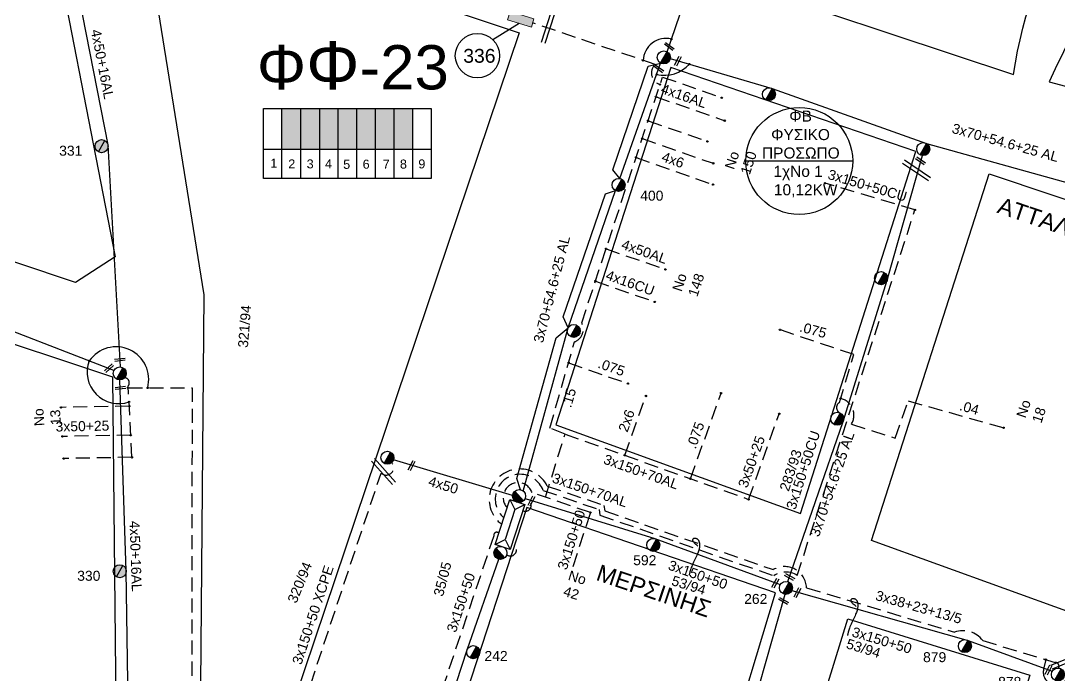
# Model space of a CAD drawing. Header units: millimetres. Extents: x 1421 to 7616, y 908 to 2861.
# Drawn here: x 5879.3 to 6067.1, y 1983.1 to 2101.4 of the extents above; entities that cross this region are included whole.
import ezdxf
from ezdxf.enums import TextEntityAlignment as Align

# ---------------------------------------------------------------- set-up
doc = ezdxf.new("R2010")
doc.units = ezdxf.units.MM
doc.linetypes.add('DASHED', pattern=[19.05, 12.7, -6.35])
for name, color, linetype, lineweight in [('2x6', 7, 'SYN_LINE', 30), ('3x150+50', 7, 'Continuous', 30), ('3x150+50+CPE', 7, 'DASHED', 30), ('3x150+70', 7, 'Continuous', 30), ('3x38+23+13_5', 7, 'Continuous', 30), ('3x50+25', 7, 'Continuous', 30), ('4x16CU', 7, 'Continuous', 30), ('4x50+16_5', 7, 'Continuous', 30), ('LINKBOX 2 ΔΙΕΥΘΥΝΣΕΩΝ', 252, 'Continuous', 18), ('U6-T & U-6', 7, 'Continuous', 18), ('Άγνωστα', 7, 'Continuous', 30), ('Γυμνά εναέρια ΧΤ (3Φ)   4x50CU', 7, 'Continuous', 30), ('Γυμνά εναέρια ΧΤ και ΦΟΠ (3Φ)   4x50+16AL', 7, 'Continuous', 30), ('Καλώδια ΧΤ   3x150+50CU', 7, 'DASHED', 30), ('Καλώδια ΧΤ   3x150+70AL', 7, 'DASHED', 30), ('Καλώδια ΧΤ   3x150AL+50CU', 7, 'DASHED', 30), ('Συνεστραμμένα ΧΤ   3x70+54.6+25 AL', 7, 'SYN_LINE', 30), ('Υπόγεια Καλώδια Δικτύου ΧΤ   .04', 7, 'DASHED', 30), ('Υπόγεια Καλώδια Δικτύου ΧΤ   .075', 7, 'DASHED', 30), ('Υπόγεια Καλώδια Δικτύου ΧΤ   .15', 7, 'DASHED', 30), ('Υπόγεια καλώδια Παροχών ΧΤ   4x16AL', 7, 'DASHED', 30), ('Υπόγεια καλώδια Παροχών ΧΤ   4x50AL', 7, 'DASHED', 30), ('Υπόγεια καλώδια Παροχών ΧΤ   4x6', 7, 'DASHED', 30)]:
    doc.layers.add(name, color=color, linetype=linetype, lineweight=lineweight)
for name, color, linetype in [('Pillar OTE', 7, 'Continuous'), ('TEXT ΚΑΛΩΔΙΩΝ', 7, 'Continuous'), ('ΑΓΝΩΣΤΟ ΥΠΟΓΕΙΟ ΚΑΛΩΔΙΟ', 7, 'DASHED'), ('Μηχανική τομή', 7, 'Continuous'), ('Στύλος Ξύλινος', 7, 'Continuous'), ('Στύλος Ξύλινος @ 1', 7, 'Continuous'), ('Στύλος ΦΜ', 7, 'Continuous'), ('Στύλος ΦΜ @ 1', 7, 'Continuous'), ('Συνδέσεις', 7, 'Continuous'), ('Τομή', 7, 'Continuous'), ('Υποσταθμός εναέριος 2 στύλων', 7, 'Continuous'), ('Υποσταθμός πόλεως', 7, 'Continuous'), ('Υπόβαθρο ΔΕΗ', 7, 'Continuous')]:
    doc.layers.add(name, color=color, linetype=linetype)
doc.styles.add('arial', font='ARIAL.TTF')
doc.styles.get("Standard").update_dxf_attribs({"font": 'ARIAL.TTF', "height": 1.8})
doc.linetypes.add('SYN_LINE', pattern='A,0.5,-0.0001,["/\\/\\/\\/",Standard,S=0.1,R=0,X=0,Y=-0.05],-0.25', length=0.7501)

# ---------------------------------------------------------------- blocks, each defined once
blk = doc.blocks.new('ΥΠΑΡΧΩΝ ΤΣΙΜΕΝΤΕΝΙΟΣ ΣΤΥΛΟΣ')
at = {"layer": 'Στύλος ΦΜ'}
blk.add_hatch(color=7, dxfattribs=at).paths.add_polyline_path([(-1.29, -2.28, 0.574793), (2.62, 0, 0.268822), (1.3, 2.27)])
at = {"layer": 'Στύλος ΦΜ', "color": 7}
blk.add_line((-1.29, -2.28), (1.3, 2.27), dxfattribs=at)
blk.add_circle((0, 0), 2.62, dxfattribs=at)
at = {"layer": 'Στύλος ΦΜ', "flags": 4}
for tag, p in [('ΑΡΙΘΜΟΣ', (-4.68, 8.05)), ('ΤΥΠΟΣ', (-4.91, 3.03))]:
    blk.add_attdef(tag, p, '', height=4, dxfattribs=at)
blk = doc.blocks.new('ΥΠΑΡΧΩΝ ΞΥΛΙΝΟΣ ΣΤΥΛΟΣ')
at = {"layer": 'Στύλος Ξύλινος'}
h = blk.add_hatch(color=7, dxfattribs=at)
h.paths.add_polyline_path([(-2.62, 0, 0.270008), (-1.29, -2.28), (1.3, 2.27, 0.576266)])
h.paths.add_polyline_path([(-1.29, -2.28, 0.574793), (2.62, 0, 0.268822), (1.3, 2.27)])
at = {"layer": 'Στύλος Ξύλινος', "color": 7}
blk.add_line((-1.29, -2.28), (1.3, 2.27), dxfattribs=at)
blk.add_circle((0, 0), 2.62, dxfattribs=at)
at = {"layer": 'Στύλος Ξύλινος', "color": 1, "flags": 4}
for tag, p in [('ΑΡΙΘΜΟΣ', (-4.91, 8.6)), ('ΤΥΠΟΣ', (-4.85, 3.39))]:
    blk.add_attdef(tag, p, '', height=4, dxfattribs=at)
blk = doc.blocks.new('_ΣΥΝΔΕΣΗ')
at = {"layer": 'Συνδέσεις', "linetype": 'SYN_LINE', "ltscale": 40}
blk.add_hatch(color=256, dxfattribs=at).paths.add_polyline_path([(0.5, -0.01, 1), (-0.5, -0.01, 1)])
at = {"layer": 'Συνδέσεις'}
blk.add_circle((0, -0.01), 0.5, dxfattribs=at)
blk = doc.blocks.new('ΜΗΧΑΝΙΚΗ ΤΟΜΗ')
at = {"layer": 'Μηχανική τομή', "ltscale": 40}
for p, q in [((-3.79, 1.21), (3.79, 1.21)), ((3.79, -0.34), (-3.79, -0.34))]:
    blk.add_line(p, q, dxfattribs=at)
blk = doc.blocks.new('ΥΠΟΣΤΑΘΜΟΣ ΕΝΑΕΡΙΟΣ ΕΠΙ 2 ΣΤΥΛΩΝ')
at = {"layer": 'Υποσταθμός εναέριος 2 στύλων', "linetype": 'Continuous'}
for points in [[(-11.97, -2.11, 0.574793), (-8.45, -0.07, 0.268822), (-9.64, 1.98)], [(9.68, -2.15, 0.574793), (13.19, -0.1, 0.268822), (12.01, 1.95)]]:
    blk.add_hatch(color=256, dxfattribs=at).paths.add_polyline_path(points)
for p, q in [((-11.97, -2.11), (-9.64, 1.98)), ((9.68, -2.15), (12.01, 1.95))]:
    blk.add_line(p, q, dxfattribs=at)
for centre in [(-10.81, -0.07), (10.84, -0.1)]:
    blk.add_circle(centre, 2.36, dxfattribs=at)
at = {"layer": 'Υποσταθμός πόλεως', "linetype": 'Continuous', "ltscale": 40}
blk.add_lwpolyline([(-8.57, 2.82), (8.57, 2.82), (8.57, -2.82), (-8.57, -2.82)], close=True, dxfattribs=at)
for points in [[(-5.75, 0), (-8.57, 2.82)], [(-8.57, -2.82), (-5.75, 0)], [(-5.75, 0), (5.75, 0)], [(5.75, 0), (8.57, 2.82)], [(8.57, -2.82), (5.75, 0)]]:
    blk.add_lwpolyline(points, dxfattribs=at)
at = {"layer": 'Υποσταθμός εναέριος 2 στύλων', "ltscale": 40, "flags": 1}
for tag, p in [('ΜΕΤΑΣΧΗΜΑΤΙΣΜΟΣ', (14.09, 2.51)), ('ΙΣΧΥΣ', (14.07, -0.28)), ('ΑΡΙΘΜΟΣ', (14.19, -3))]:
    blk.add_attdef(tag, p, '', height=1.8, dxfattribs=at)
blk = doc.blocks.new('LINK BOX 2 ΑΝΑΧΩΡΗΣΕΩΝ')
at = {"layer": 'U6-T & U-6'}
h = blk.add_hatch(color=256, dxfattribs=at)
h.dxf.hatch_style = 1
h.paths.add_polyline_path([(-208.962, 757.056), (-208.962, 756.26), (-206.714, 756.26), (-206.714, 757.056)])
blk.add_lwpolyline([(-206.714, 757.056), (-208.962, 757.056), (-208.962, 756.26), (-206.714, 756.26)], close=True, dxfattribs=at)
blk = doc.blocks.new('ΤΟΜΗ')
at = {"layer": 'Τομή', "ltscale": 40}
for p, q in [((11.33, -0.65), (-11.4, -0.65)), ((11.33, -3.42), (-11.4, -3.42))]:
    blk.add_line(p, q, dxfattribs=at)

msp = doc.modelspace()

# ---------------------------------------------------------------- hatches: boundary and pattern name
at = {"layer": 'Καλώδια ΧΤ   3x150AL+50CU', "linetype": 'DASHED', "lineweight": -3, "ltscale": 0.2}
h = msp.add_hatch(color=6, dxfattribs=at)
h.dxf.hatch_style = 1
h.paths.add_polyline_path([(5929.95, 2085.56), (5926.51, 2085.56), (5926.51, 2078.2), (5929.95, 2078.2)])
h = msp.add_hatch(color=173, dxfattribs=at)
h.dxf.hatch_style = 1
h.paths.add_polyline_path([(5929.95, 2078.2), (5933.39, 2078.2), (5933.39, 2085.56), (5929.95, 2085.56)])
h = msp.add_hatch(color=85, dxfattribs=at)
h.dxf.hatch_style = 1
h.paths.add_polyline_path([(5936.68, 2085.56), (5933.39, 2085.56), (5933.39, 2078.2), (5936.68, 2078.19)])
h = msp.add_hatch(color=27, dxfattribs=at)
h.dxf.hatch_style = 1
h.paths.add_polyline_path([(5936.68, 2078.19), (5940.07, 2078.19), (5940.07, 2085.56), (5936.68, 2085.56)])
h = msp.add_hatch(color=151, dxfattribs=at)
h.dxf.hatch_style = 1
h.paths.add_polyline_path([(5940.07, 2078.19), (5943.47, 2078.19), (5943.47, 2085.56), (5940.07, 2085.56)])
h = msp.add_hatch(color=2, dxfattribs=at)
h.dxf.hatch_style = 1
h.paths.add_polyline_path([(5946.8, 2078.18), (5946.8, 2085.56), (5943.47, 2085.56), (5943.47, 2078.19)])
h = msp.add_hatch(color=5, dxfattribs=at)
h.dxf.hatch_style = 1
h.paths.add_polyline_path([(5950.19, 2085.56), (5946.8, 2085.56), (5946.8, 2078.18), (5950.19, 2078.18)])

# ---------------------------------------------------------------- linework, layer by layer
at = {"lineweight": -3, "ltscale": 0.2}
msp.add_line((6010.41, 2076.06), (6029.74, 2076.06), dxfattribs=at)
msp.add_circle((6020.08, 2076.06), 9.67, dxfattribs=at)
at = {"layer": '2x6', "color": 5, "linetype": 'DASHED', "lineweight": -3, "ltscale": 0.2}
msp.add_lwpolyline([(5988.51, 2022.86), (5992.35, 2033.58)], dxfattribs=at)
msp.add_lwpolyline([(5988.51, 2022.86), (5992.35, 2033.58)], dxfattribs=at)
at = {"layer": '3x150+50', "color": 27, "linetype": 'DASHED', "lineweight": -3, "ltscale": 0.2}
msp.add_lwpolyline([(5966.68, 2011.53, -1.297321), (5973.76, 2016.5), (5983.88, 2013.04), (5984.04, 2012.05), (6015.47, 2001.08, -0.304081), (6019.72, 2001.14), (6041, 2067.21)], format="xyb", dxfattribs=at)
at = {"layer": '3x150+50', "color": 151, "linetype": 'DASHED', "lineweight": -3, "ltscale": 0.2}
msp.add_lwpolyline([(5966.3, 2010.36, -1.277938), (5974.51, 2017.3), (5984.77, 2013.8), (5984.93, 2012.8), (6015.36, 2002.18, -0.564327), (6021.42, 1998.91), (6048.19, 1990.87, -0.336795), (6053.27, 1989.35), (6066.36, 1985.42, -0.533802), (6067.03, 1984.39)], format="xyb", dxfattribs=at)
at = {"layer": '3x150+50', "color": 5, "linetype": 'DASHED', "lineweight": -3, "ltscale": 0.2}
msp.add_lwpolyline([(5979.2, 2002.74), (5982.33, 2012.5)], dxfattribs=at)
at = {"layer": '3x150+50', "color": 62, "linetype": 'DASHED', "lineweight": -3, "ltscale": 0.2}
msp.add_lwpolyline([(5965.77, 2008.75, 0.801676), (5964.84, 2008.27), (5952.31, 1971.11)], format="xyb", dxfattribs=at)
at = {"layer": '3x150+50+CPE', "color": 85, "lineweight": -3, "ltscale": 0.2}
msp.add_lwpolyline([(5898.74, 2035.03), (5910.26, 2035.08), (5910.22, 1966.17), (5924.49, 1959.77), (5944.44, 2019.64, 0.961299), (5946.37, 2021.54, -0.91108)], format="xyb", dxfattribs=at)
at = {"layer": '3x150+70', "color": 85, "linetype": 'DASHED', "lineweight": -3, "ltscale": 0.2}
msp.add_lwpolyline([(5899.38, 2022.49), (5898.72, 2035.39, 0.594724), (5898.07, 2036.88, 4.204774)], format="xyb", dxfattribs=at)
at = {"layer": '3x38+23+13_5', "color": 1, "lineweight": -3, "ltscale": 0.1}
for points in [[(5970.5, 2015.02), (5993.94, 2007.81), (6016.66, 1999.47)], [(6018.75, 1998.39), (6050.63, 1989.38), (6065.85, 1983.8)]]:
    msp.add_lwpolyline(points, dxfattribs=at)
at = {"layer": '3x50+25', "color": 85, "linetype": 'DASHED', "lineweight": -3, "ltscale": 0.2}
for points in [[(5898.91, 2031.74), (5886.55, 2031.52)], [(5899.18, 2026.48), (5886.82, 2026.26)], [(5899.38, 2022.49), (5887.03, 2022.27)]]:
    msp.add_lwpolyline(points, dxfattribs=at)
at = {"layer": '3x50+25', "color": 5, "linetype": 'DASHED', "lineweight": -3, "ltscale": 0.2}
msp.add_lwpolyline([(6010.93, 2014.88), (6016.46, 2030.35)], dxfattribs=at)
at = {"layer": '4x16CU', "color": 5, "linetype": 'DASHED', "lineweight": -3, "ltscale": 0.2}
msp.add_lwpolyline([(5983.21, 2054.34), (5993.95, 2050.59)], dxfattribs=at)
at = {"layer": '4x50+16_5', "color": 2, "lineweight": -3, "ltscale": 0.1}
msp.add_lwpolyline([(5998.9, 1938.1), (6009.41, 1969.05), (6017.56, 1997.72)], dxfattribs=at)
at = {"layer": 'Pillar OTE', "lineweight": -3, "ltscale": 40}
for points in [[(5923.18, 2072.92), (5923.18, 2085.56), (5953.51, 2085.56), (5953.51, 2072.89), (5923.18, 2072.92)], [(5926.51, 2072.92), (5926.51, 2085.56)], [(5929.95, 2072.92), (5929.95, 2085.56)], [(5933.39, 2072.91), (5933.39, 2085.56)], [(5936.68, 2072.91), (5936.68, 2085.56)], [(5940.07, 2072.91), (5940.07, 2085.56)], [(5943.47, 2072.9), (5943.47, 2085.56)], [(5946.8, 2072.9), (5946.8, 2085.56)], [(5950.19, 2072.9), (5950.19, 2085.56)], [(5923.18, 2078.21), (5953.51, 2078.18)]]:
    msp.add_lwpolyline(points, dxfattribs=at)
at = {"layer": 'Άγνωστα', "lineweight": -3}
for points in [[(6001.77, 2006.45), (6001.55, 2006.6), (6001.36, 2006.74), (6001.21, 2006.88), (6001.09, 2007), (6001, 2007.12), (6000.93, 2007.23), (6000.88, 2007.33), (6000.85, 2007.42), (6000.83, 2007.51), (6000.83, 2007.59), (6000.85, 2007.66), (6000.87, 2007.72), (6000.91, 2007.78), (6000.95, 2007.82), (6001.01, 2007.85), (6001.07, 2007.88), (6001.14, 2007.89), (6001.22, 2007.89), (6001.3, 2007.88), (6001.38, 2007.86), (6001.46, 2007.83), (6001.54, 2007.79), (6001.61, 2007.75), (6001.68, 2007.7), (6001.74, 2007.65), (6001.8, 2007.59), (6001.84, 2007.52), (6001.89, 2007.45), (6001.92, 2007.37), (6001.95, 2007.29), (6001.98, 2007.2), (6002.01, 2007.11), (6002.03, 2007.01), (6002.04, 2006.91), (6002.05, 2006.8), (6002.06, 2006.68), (6002.06, 2006.56), (6002.05, 2006.44), (6002.04, 2006.31), (6002.02, 2006.17), (6001.99, 2006.03), (6001.96, 2005.87), (6001.91, 2005.72), (6001.86, 2005.55), (6001.79, 2005.37), (6001.72, 2005.18), (6001.64, 2004.97), (6001.54, 2004.75), (6001.43, 2004.52), (6001.32, 2004.28), (6001.2, 2004.03), (6001.08, 2003.77), (6000.95, 2003.51), (6000.84, 2003.26), (6000.73, 2003.01), (6000.63, 2002.77), (6000.54, 2002.55), (6000.47, 2002.33), (6000.41, 2002.14), (6000.36, 2001.96), (6000.31, 2001.8), (6000.28, 2001.66), (6000.25, 2001.53), (6000.23, 2001.43), (6000.21, 2001.35), (6000.2, 2001.29), (6000.19, 2001.25), (6000.19, 2001.22), (6000.18, 2001.2), (6000.18, 2001.19), (6000.18, 2001.19), (6000.18, 2001.18), (6000.18, 2001.18), (6000.18, 2001.18), (6000.18, 2001.18), (6000.18, 2001.18), (6000.18, 2001.18), (6000.18, 2001.18), (6000.18, 2001.18), (6000.18, 2001.18)], [(6030.4, 1995.53), (6030.18, 1995.69), (6030, 1995.83), (6029.84, 1995.96), (6029.72, 1996.09), (6029.63, 1996.21), (6029.56, 1996.31), (6029.51, 1996.41), (6029.48, 1996.51), (6029.47, 1996.6), (6029.47, 1996.68), (6029.48, 1996.75), (6029.5, 1996.81), (6029.54, 1996.86), (6029.59, 1996.91), (6029.64, 1996.94), (6029.71, 1996.96), (6029.78, 1996.97), (6029.85, 1996.97), (6029.93, 1996.96), (6030.01, 1996.94), (6030.09, 1996.92), (6030.17, 1996.88), (6030.24, 1996.84), (6030.31, 1996.79), (6030.37, 1996.73), (6030.43, 1996.67), (6030.48, 1996.61), (6030.52, 1996.54), (6030.56, 1996.46), (6030.59, 1996.38), (6030.61, 1996.29), (6030.64, 1996.2), (6030.66, 1996.1), (6030.67, 1995.99), (6030.68, 1995.89), (6030.69, 1995.77), (6030.69, 1995.65), (6030.69, 1995.52), (6030.67, 1995.39), (6030.65, 1995.26), (6030.63, 1995.11), (6030.59, 1994.96), (6030.55, 1994.8), (6030.49, 1994.63), (6030.43, 1994.45), (6030.35, 1994.26), (6030.27, 1994.06), (6030.17, 1993.84), (6030.07, 1993.61), (6029.95, 1993.36), (6029.83, 1993.11), (6029.71, 1992.86), (6029.59, 1992.6), (6029.47, 1992.34), (6029.36, 1992.1), (6029.26, 1991.86), (6029.18, 1991.63), (6029.1, 1991.42), (6029.04, 1991.23), (6028.99, 1991.05), (6028.95, 1990.88), (6028.91, 1990.74), (6028.88, 1990.62), (6028.86, 1990.52), (6028.85, 1990.44), (6028.83, 1990.38), (6028.82, 1990.33), (6028.82, 1990.3), (6028.81, 1990.29), (6028.81, 1990.28), (6028.81, 1990.27), (6028.81, 1990.27), (6028.81, 1990.27), (6028.81, 1990.27), (6028.81, 1990.27), (6028.81, 1990.27), (6028.81, 1990.27), (6028.81, 1990.27), (6028.81, 1990.27), (6028.81, 1990.27)]]:
    msp.add_lwpolyline(points, dxfattribs=at)
at = {"layer": 'ΑΓΝΩΣΤΟ ΥΠΟΓΕΙΟ ΚΑΛΩΔΙΟ', "color": 5, "lineweight": -3, "ltscale": 0.2}
msp.add_lwpolyline([(5994.9, 2089.89, -0.572755), (5994.02, 2093.52), (5971.86, 2101.03)], format="xyb", dxfattribs=at)
for points in [[(5995.35, 2091.24), (6006.08, 2087.49)], [(5992.75, 2083.34), (6003.48, 2079.59)], [(5991.69, 2080.12), (6004.53, 2075.64)]]:
    msp.add_lwpolyline(points, dxfattribs=at)
at = {"layer": 'Γυμνά εναέρια ΧΤ (3Φ)   4x50CU', "color": 133, "lineweight": -3, "ltscale": 0.1}
msp.add_lwpolyline([(5968.25, 2015.6), (5946.71, 2022.04)], dxfattribs=at)
at = {"layer": 'Γυμνά εναέρια ΧΤ και ΦΟΠ (3Φ)   4x50+16AL', "color": 2, "lineweight": -3, "ltscale": 0.1}
for points in [[(5897.3, 2038.83), (5895.06, 2078.99), (5888.54, 2112.47), (5884.47, 2128.02)], [(5898.39, 1953.56), (5898.67, 1981.91), (5898.36, 2001.95), (5897.19, 2036.48)]]:
    msp.add_lwpolyline(points, dxfattribs=at)
at = {"layer": 'Γυμνά εναέρια ΧΤ και ΦΟΠ (3Φ)   4x50+16AL', "color": 85, "lineweight": -3, "ltscale": 0.1}
msp.add_lwpolyline([(5896.14, 2038.21), (5868.97, 2048.66), (5830.7, 2059.98)], dxfattribs=at)
at = {"layer": 'Καλώδια ΧΤ   3x150+50CU', "color": 27, "lineweight": -3, "ltscale": 0.2}
msp.add_lwpolyline([(6041, 2067.21), (6024.76, 2072.03)], dxfattribs=at)
at = {"layer": 'Καλώδια ΧΤ   3x150+50CU', "color": 151, "lineweight": -3, "ltscale": 0.2}
msp.add_lwpolyline([(6064.68, 1985.92), (6064.28, 1984.19, 0.919878), (6068.67, 1982.76), (6072.42, 1981.56), (6068.13, 1966.44), (6084.76, 1961.25)], format="xyb", dxfattribs=at)
at = {"layer": 'Καλώδια ΧΤ   3x150+50CU', "color": 1, "lineweight": -3, "ltscale": 0.2}
msp.add_arc((5970.57, 2013.78), 1.04, 241.8068, 100.4408, dxfattribs=at)
at = {"layer": 'Καλώδια ΧΤ   3x150+50CU', "color": 2, "lineweight": -3, "ltscale": 0.2}
msp.add_arc((5967.86, 2005.76), 1.1, 231.6228, 77.0543, dxfattribs=at)
at = {"layer": 'Καλώδια ΧΤ   3x150+70AL', "color": 5, "lineweight": -3, "ltscale": 0.2}
msp.add_lwpolyline([(5977.73, 2026.69), (6010.93, 2014.88)], dxfattribs=at)
msp.add_lwpolyline([(5982.33, 2012.5), (5971.75, 2016.12, 1.233181), (5967.28, 2013.37, -12.161464)], format="xyb", dxfattribs=at)
at = {"layer": 'Συνεστραμμένα ΧΤ   3x70+54.6+25 AL', "color": 133, "lineweight": -3, "ltscale": 15}
for points in [[(5996.18, 2095.8), (6000.8, 2109.26)], [(5987.66, 2072.89), (5986.34, 2074.48), (5992.76, 2093.22), (5995.01, 2093.75)], [(5969.68, 2016.63), (5969.01, 2018.67), (5976.09, 2044.08), (5978.26, 2045.89), (5977.37, 2047.88), (5985.07, 2070.13), (5986.84, 2070.71)]]:
    msp.add_lwpolyline(points, dxfattribs=at)
at = {"layer": 'Συνεστραμμένα ΧΤ   3x70+54.6+25 AL', "color": 6, "lineweight": -3, "ltscale": 15}
for points in [[(5996.76, 2094.61), (6015.19, 2089.15), (6043.1, 2079.23), (6073.66, 2070.74), (6090.8, 2064.8)], [(5987.66, 2072.89), (5995.01, 2093.75)], [(5970.17, 2016.39), (5978.26, 2045.89), (5986.84, 2070.71)]]:
    msp.add_lwpolyline(points, dxfattribs=at)
at = {"layer": 'Συνεστραμμένα ΧΤ   3x70+54.6+25 AL', "color": 2, "lineweight": -3, "ltscale": 15}
for points in [[(6018.04, 2000.02), (6028.02, 2028.99), (6036, 2054.53), (6042.38, 2077.04)], [(5930.23, 1888.25), (5934.88, 1909.06), (5940.13, 1929.15), (5948.5, 1952.45), (5960.02, 1987.66), (5965.74, 2004.06)]]:
    msp.add_lwpolyline(points, dxfattribs=at)
at = {"layer": 'Υπόβαθρο ΔΕΗ', "lineweight": -3, "ltscale": 0.1}
for points in [[(6002.85, 2110.31), (6058.83, 2091.67, -0.209397), (6093.96, 2147.59, -3.29048)], [(5841.98, 2054.91), (5895.87, 2037.02), (5896.55, 1971.68, -0.329681), (5841.98, 2054.91, -0.798755)]]:
    msp.add_lwpolyline(points, format="xyb", dxfattribs=at)
for points in [[(5846.29, 2068.43), (5866.63, 2133.88), (5882.77, 2128.43), (5896.36, 2058.75), (5889.17, 2054.11)], [(5923.16, 1962.08), (5911.7, 1967.27), (5912.45, 2051.84), (5901.17, 2121.99), (5969.41, 2099.23)], [(5976.06, 2028.34), (6020.3, 2012.34), (6041.19, 2077.76), (5996.84, 2092.98)], [(5953.5, 1960.38), (5958.47, 1951.38), (5997.82, 1938.47), (6015.77, 1998), (5970.84, 2013.44)]]:
    msp.add_lwpolyline(points, close=True, dxfattribs=at)
at = {"layer": 'Υπόβαθρο ΔΕΗ', "lineweight": -3}
msp.add_lwpolyline([(5969.43, 2100.93), (5964.69, 2097.94)], dxfattribs=at)
at = {"layer": 'Υπόβαθρο ΔΕΗ', "lineweight": -3, "ltscale": 0.1}
for points in [[(6065.26, 2090.4), (6115.06, 2077.14), (6109.41, 2059.98), (6233.76, 2019.42)], [(6033.15, 2007.45), (6054.46, 2073.72)], [(6054.46, 2073.72), (6089.5, 2062.01)], [(6069.15, 1994.43), (6033.15, 2007.45)], [(6010.63, 1934.17), (6028.85, 1993.3), (6061.8, 1983.13), (6042.94, 1923.2)]]:
    msp.add_lwpolyline(points, dxfattribs=at)
at = {"layer": 'Υπόβαθρο ΔΕΗ', "lineweight": -3}
msp.add_circle((5961.87, 2095.1), 4, dxfattribs=at)
for centre, radius, start, end in [((5995.98, 2094.07), 4.14, 76.3208, 177.4884), ((5995.65, 2097.74), 6.19, 257.3344, 317.7463), ((5896.52, 2036.55), 5.91, 345.2249, 145.1429), ((5896.98, 2037.88), 5.69, 158.8695, 289.4134)]:
    msp.add_arc(centre, radius, start, end, dxfattribs=at)
at = {"layer": 'Υπόβαθρο ΔΕΗ', "lineweight": -3, "ltscale": 0.1}
msp.add_spline([(6214.16, 2158.96), (6166.05, 2163.82), (6123.2, 2151.27), (6094.15, 2134.56), (6065.26, 2090.4)], degree=3, dxfattribs=at)
at = {"layer": 'Υπόγεια Καλώδια Δικτύου ΧΤ   .04', "color": 2, "lineweight": -3, "ltscale": 0.2}
msp.add_lwpolyline([(6027.56, 2033.13, -0.514053), (6029.53, 2028.49), (6037.43, 2025.97), (6039.8, 2032.69), (6057.04, 2027.83)], format="xyb", dxfattribs=at)
at = {"layer": 'Υπόγεια Καλώδια Δικτύου ΧΤ   .075', "color": 2, "lineweight": -3, "ltscale": 0.2}
msp.add_lwpolyline([(6027.29, 2030.6, -0.537602), (6027.34, 2032.4), (6029.97, 2041.08), (6016.59, 2045.55)], format="xyb", dxfattribs=at)
at = {"layer": 'Υπόγεια Καλώδια Δικτύου ΧΤ   .075', "color": 5, "lineweight": -3, "ltscale": 0.2}
for points in [[(5978.36, 2039.58), (5989.09, 2035.83)], [(6000.41, 2018.62), (6005.95, 2034.09)]]:
    msp.add_lwpolyline(points, dxfattribs=at)
at = {"layer": 'Υπόγεια Καλώδια Δικτύου ΧΤ   .15', "color": 5, "lineweight": -3, "ltscale": 0.2}
msp.add_lwpolyline([(5977.73, 2026.69), (5974.98, 2027.76), (5979.43, 2043.35, 0.450608), (5980.74, 2046.81), (5995.35, 2091.24)], format="xyb", dxfattribs=at)
msp.add_lwpolyline([(5974.18, 2015.29), (5977.73, 2026.69)], dxfattribs=at)
at = {"layer": 'Υπόγεια καλώδια Παροχών ΧΤ   4x16AL', "color": 5, "lineweight": -3, "ltscale": 0.2}
msp.add_lwpolyline([(5994.18, 2087.68), (6006.62, 2083.34)], dxfattribs=at)
at = {"layer": 'Υπόγεια καλώδια Παροχών ΧΤ   4x50AL', "color": 5, "lineweight": -3, "ltscale": 0.2}
msp.add_lwpolyline([(5985.14, 2060.2), (5995.87, 2056.45)], dxfattribs=at)
at = {"layer": 'Υπόγεια καλώδια Παροχών ΧΤ   4x6', "color": 5, "lineweight": -3, "ltscale": 0.2}
msp.add_lwpolyline([(5990.56, 2076.69), (6004.5, 2071.81)], dxfattribs=at)

# ---------------------------------------------------------------- block references
at = {"layer": 'LINKBOX 2 ΔΙΕΥΘΥΝΣΕΩΝ', "lineweight": -3, "ltscale": 0.2, "xscale": 2, "yscale": 2, "zscale": 2, "rotation": 343.1762650804085}
msp.add_blockref('LINK BOX 2 ΑΝΑΧΩΡΗΣΕΩΝ', (5929.6, 532.82), dxfattribs=at)
at = {"layer": 'Μηχανική τομή', "lineweight": -3}
for p, xscale, yscale, zscale, rotation in [((5996.51, 2096.66), 0.2499999999999675, 0.2499999999999675, 0.2499999999999675, 323.7914096403806), ((5998.03, 2094.16), 0.2499999999999675, 0.2499999999999675, 0.2499999999999675, 242.5105385744271), ((5994.64, 2092.65), 0.2499999999999675, 0.2499999999999675, 0.2499999999999675, 323.7914096403806), ((6042.07, 2076.18), 0.2499999999999674, 0.2499999999999674, 0.2499999999999674, 145.2579715106379), ((5897.23, 2040.02), 0.2499999999999675, 0.2499999999999675, 0.2499999999999675, 6.929337179381043), ((5895.32, 2038.53), 0.2499999999999675, 0.2499999999999675, 0.2499999999999675, 42.61600691633571), ((5897.31, 2034.93), 0.2499999999999675, 0.2499999999999675, 0.2499999999999675, 6.929337179381043), ((5949.88, 2021.05), 0.2499999999999675, 0.2499999999999675, 0.2499999999999675, 242.5105385744271), ((5971.54, 2014.66), 0.2499999999999675, 0.2499999999999675, 0.2499999999999675, 242.5105385744271), ((6015.66, 1999.79), 0.2499999999999675, 0.2499999999999675, 0.2499999999999675, 242.5105385744271), ((6018.39, 2000.95), 0.2499999999999675, 0.2499999999999675, 0.2499999999999675, 150.9786691597032), ((6019.66, 1998.08), 0.2499999999999675, 0.2499999999999675, 0.2499999999999675, 242.5105385744271), ((6017.28, 1996.62), 0.2499999999999675, 0.2499999999999675, 0.2499999999999675, 150.9786691597032), ((6065.07, 1984.08), 0.2499999999999675, 0.2499999999999675, 0.2499999999999675, 242.5105385744271)]:
    msp.add_blockref('ΜΗΧΑΝΙΚΗ ΤΟΜΗ', p, dxfattribs=dict(at, xscale=xscale, yscale=yscale, zscale=zscale, rotation=rotation))
at = {"layer": 'Στύλος Ξύλινος @ 1', "lineweight": -3, "ltscale": 40}
ref = msp.add_blockref('ΥΠΑΡΧΩΝ ΞΥΛΙΝΟΣ ΣΤΥΛΟΣ', (5893.91, 2078.74), dxfattribs=dict(at, xscale=0.4499999999998181, yscale=0.4499999999998181, zscale=0.4499999999998181))
ref.add_attrib('ΤΥΠΟΣ', '331', (5886.23, 2077.02), dxfattribs={"layer": 'Στύλος Ξύλινος', "height": 1.8, "flags": 4})
ref = msp.add_blockref('ΥΠΑΡΧΩΝ ΞΥΛΙΝΟΣ ΣΤΥΛΟΣ', (5897.18, 2001.89), dxfattribs=dict(at, xscale=0.4499999999998181, yscale=0.4499999999998181, zscale=0.4499999999998181))
ref.add_attrib('ΤΥΠΟΣ', '330', (5889.49, 2000.17), dxfattribs={"layer": 'Στύλος Ξύλινος', "height": 1.8, "flags": 4})
at = {"layer": 'Στύλος ΦΜ @ 1', "lineweight": -3, "ltscale": 40, "xscale": 0.4499999999998181, "yscale": 0.4499999999998181, "zscale": 0.4499999999998181}
for p in [(5995.59, 2094.78), (6014.61, 2088.12), (6042.51, 2078.21), (6034.88, 2054.88), (5979.29, 2045.33), (5897.18, 2037.66), (6026.95, 2029.47), (5945.59, 2022.42)]:
    msp.add_blockref('ΥΠΑΡΧΩΝ ΤΣΙΜΕΝΤΕΝΙΟΣ ΣΤΥΛΟΣ', p, dxfattribs=at)
at = {"layer": 'Στύλος ΦΜ @ 1', "lineweight": -3, "ltscale": 40}
ref = msp.add_blockref('ΥΠΑΡΧΩΝ ΤΣΙΜΕΝΤΕΝΙΟΣ ΣΤΥΛΟΣ', (5987.42, 2071.74), dxfattribs=dict(at, xscale=0.4499999999998181, yscale=0.4499999999998181, zscale=0.4499999999998181))
ref.add_attrib('ΤΥΠΟΣ', '400', (5991.32, 2068.89), dxfattribs={"layer": 'Στύλος ΦΜ', "height": 1.8, "flags": 4})
ref = msp.add_blockref('ΥΠΑΡΧΩΝ ΤΣΙΜΕΝΤΕΝΙΟΣ ΣΤΥΛΟΣ', (5993.69, 2006.66), dxfattribs=dict(at, xscale=0.4499999999998181, yscale=0.4499999999998181, zscale=0.4499999999998181))
ref.add_attrib('ΤΥΠΟΣ', '592', (5990.05, 2002.99), dxfattribs={"layer": 'Στύλος ΦΜ', "height": 1.8, "flags": 4})
ref = msp.add_blockref('ΥΠΑΡΧΩΝ ΤΣΙΜΕΝΤΕΝΙΟΣ ΣΤΥΛΟΣ', (6017.68, 1998.89), dxfattribs=dict(at, xscale=0.4499999999998181, yscale=0.4499999999998181, zscale=0.4499999999998181))
ref.add_attrib('ΤΥΠΟΣ', '262', (6010.12, 1995.99), dxfattribs={"layer": 'Στύλος ΦΜ', "height": 1.8, "flags": 4})
ref = msp.add_blockref('ΥΠΑΡΧΩΝ ΤΣΙΜΕΝΤΕΝΙΟΣ ΣΤΥΛΟΣ', (6050.04, 1988.36), dxfattribs=dict(at, xscale=0.4499999999998181, yscale=0.4499999999998181, zscale=0.4499999999998181))
ref.add_attrib('ΤΥΠΟΣ', '879', (6042.48, 1985.46), dxfattribs={"layer": 'Στύλος ΦΜ', "height": 1.8, "flags": 4})
ref = msp.add_blockref('ΥΠΑΡΧΩΝ ΤΣΙΜΕΝΤΕΝΙΟΣ ΣΤΥΛΟΣ', (5961.13, 1987.26), dxfattribs=dict(at, xscale=0.4499999999998181, yscale=0.4499999999998181, zscale=0.4499999999998181))
ref.add_attrib('ΤΥΠΟΣ', '242', (5963.15, 1985.68), dxfattribs={"layer": 'Στύλος ΦΜ', "height": 1.8, "flags": 4})
ref = msp.add_blockref('ΥΠΑΡΧΩΝ ΤΣΙΜΕΝΤΕΝΙΟΣ ΣΤΥΛΟΣ', (6066.88, 1983.22), dxfattribs=dict(at, xscale=0.4499999999998181, yscale=0.4499999999998181, zscale=0.4499999999998181))
ref.add_attrib('ΤΥΠΟΣ', '878', (6056.06, 1980.99), dxfattribs={"layer": 'Στύλος ΦΜ', "height": 1.8, "flags": 4})
at = {"layer": 'Συνδέσεις', "lineweight": -3, "xscale": 0.25, "yscale": 0.25, "zscale": 0.25}
for p in [(5996.96, 2098.09), (5991.85, 2094.25), (6000.23, 2093.58), (5994.29, 2091.7), (5994.91, 2089.89), (5994.18, 2087.68), (6006.08, 2087.49), (5992.75, 2083.34), (6006.62, 2083.35), (5991.69, 2080.12), (6003.48, 2079.59), (5990.57, 2076.7), (6004.53, 2075.64), (6004.5, 2071.81), (6024.76, 2072.03), (6041, 2067.21), (5985.14, 2060.2), (5995.87, 2056.45), (5983.21, 2054.34), (5993.95, 2050.59), (6016.6, 2045.56), (5891.67, 2039.93), (5978.36, 2039.58), (5898.7, 2035.06), (5902.24, 2035.05), (5989.09, 2035.83), (6005.95, 2034.1), (5898.87, 2032.52), (5992.35, 2033.58), (6027.56, 2033.13), (5886.55, 2031.52), (5898.91, 2031.74), (6016.47, 2030.36), (6057.04, 2027.83), (5886.82, 2026.27), (5899.18, 2026.49), (5988.51, 2022.86), (5887.03, 2022.27), (5899.39, 2022.49), (6000.41, 2018.63), (6010.93, 2014.89), (5982.33, 2012.5), (6064.68, 1985.92)]:
    msp.add_blockref('_ΣΥΝΔΕΣΗ', p, dxfattribs=at)
at = {"layer": 'Τομή', "lineweight": -3, "xscale": 0.2499999999999998, "yscale": 0.2499999999999998, "zscale": 0.2499999999999998}
for p, rotation in [((5974.15, 2100.25), 72.12094885881501), ((6041.58, 2074.75), 326.2978709608532), ((5944.51, 2019.57), 131.9365187768564), ((6068.13, 1986.07), 22.09161546892373)]:
    msp.add_blockref('ΤΟΜΗ', p, dxfattribs=dict(at, rotation=rotation))
at = {"layer": 'Υποσταθμός εναέριος 2 στύλων', "lineweight": -3, "xscale": 0.4999999999999997, "yscale": 0.4999999999999997, "zscale": 0.4999999999999997, "rotation": 251.8822619243017}
msp.add_blockref('ΥΠΟΣΤΑΘΜΟΣ ΕΝΑΕΡΙΟΣ ΕΠΙ 2 ΣΤΥΛΩΝ', (5967.77, 2010.34), dxfattribs=at)

# ---------------------------------------------------------------- texts
at = {"lineweight": -3, "ltscale": 30, "char_height": 1.63, "width": 11.2573, "attachment_point": 1}
for s, insert in [('1', (5924.42, 2076.48)), ('2', (5927.66, 2076.35)), ('3', (5930.99, 2076.35)), ('4', (5934.3, 2076.35)), ('5', (5937.6, 2076.27)), ('6', (5941.12, 2076.3)), ('7', (5944.75, 2076.3)), ('8', (5947.86, 2076.32)), ('9', (5951.19, 2076.35))]:
    msp.add_mtext(s, dxfattribs=dict(at, insert=insert))
at = {"lineweight": -3, "ltscale": 40, "char_height": 3, "width": 64.8866, "attachment_point": 1, "rotation": 341.3312, "style": 'arial'}
for s, insert in [('ATTAΛΕΙΑΣ', (6056.66, 2069.6)), ('ΜΕΡΣΙΝΗΣ', (5984.1, 2003.2))]:
    msp.add_mtext(s, dxfattribs=dict(at, insert=insert))
at = {"layer": 'TEXT ΚΑΛΩΔΙΩΝ', "lineweight": -3, "ltscale": 0.1, "style": 'arial'}
for s, rotation, p in [('4x50+16AL', 281.0265, (5894.06, 2093.56)), (' 4x16AL', 340.8097, (5998.9, 2087.94)), (' 3x70+54.6+25 AL', 344.4737, (6057.03, 2079.48)), ('4x6', 340.6791, (5997.25, 2076.26)), (' 3x150+50CU', 343.4666, (6032.09, 2071.73)), (' 3x70+54.6+25 AL', 75.5764, (5975.23, 2052.54)), (' 4x50AL', 340.7428, (5991.75, 2059.8)), ('4x16CU', 340.7428, (5989.52, 2054.04)), ('  .075', 344.9171, (6021.93, 2045.69)), ('  .075', 340.7428, (5985.46, 2039.01)), ('  .15', 74.0545, (5978.23, 2032.58)), ('  .04', 344.252, (6050.18, 2031.64)), ('2x6', 70.3023, (5988.84, 2029.11)), ('3x50+25', 1.0129, (5890.44, 2028.13)), ('  .075', 70.3023, (6001.07, 2025.82)), ('3x150+50CU', 72.1507, (6020.79, 2020.19)), (' 3x70+54.6+25 AL', 70.9844, (6025.91, 2017.32)), ('3x50+25', 70.3023, (6011.45, 2021.69)), ('3x150+70AL', 340.4205, (5991.5, 2019.88)), ('3x150+70AL', 341.1359, (5982.24, 2016.56)), (' 4x50', 343.343, (5955.39, 2017.57)), ('3x150+50', 72.2181, (5978.86, 2007.57)), ('4x50+16AL', 271.9298, (5900.07, 2004.62)), ('3x150+50 XCPE', 71.5692, (5932.12, 1994)), ('3x150+50', 340.771, (6001.76, 2001.27)), ('3x150+50', 71.3671, (5958.89, 1996.24)), ('3x38+23+13/5', 344.2318, (6041.71, 1995.41)), ('3x150+50', 343.2838, (6035.04, 1989.41))]:
    msp.add_text(s, height=1.8, rotation=rotation, dxfattribs=at).set_placement(p, align=Align.MIDDLE_CENTER)
at = {"layer": 'Άγνωστα', "color": 7, "lineweight": -3, "insert": (5959.32, 2096.32), "char_height": 2.5, "attachment_point": 1}
msp.add_mtext_dynamic_manual_height_columns('336', width=1.8, gutter_width=2.31, heights=[1.06], dxfattribs=at)
at = {"layer": 'Άγνωστα', "color": 7, "lineweight": -3}
note = msp.add_mtext_dynamic_manual_height_columns('No ', width=1.8, gutter_width=2.31, heights=[1.06, 0], dxfattribs=dict(at, insert=(6005.27, 2071.05), char_height=1.8, attachment_point=1, rotation=71.7334))
for column, words in zip(note.columns.linked_columns, ['150']):
    column.text = words
note = msp.add_mtext_dynamic_manual_height_columns('No ', width=1.8, gutter_width=2.31, heights=[1.06, 0], dxfattribs=dict(at, insert=(5995.79, 2048.98), char_height=1.8, attachment_point=1, rotation=71.7334))
for column, words in zip(note.columns.linked_columns, ['148']):
    column.text = words
at = {"layer": 'Άγνωστα', "color": 7, "lineweight": -3, "char_height": 1.8, "attachment_point": 1}
for s, heights, insert, rotation in [('321/94', [1.06], (5918.56, 2042.39), 85.4033), ('283/93', [1.06], (6016.47, 2016.78), 71.7334), ('320/94', [1.06], (5927.45, 1996.64), 67.825), ('35/05', [1.06], (5953.91, 1997.66), 75.6067), ('53/94', [0.73], (5997.36, 2001.15), 342.8857), ('53/94', [0.73], (6028.96, 1989.74), 342.8857)]:
    msp.add_mtext_dynamic_manual_height_columns(s, width=1.8, gutter_width=2.31, heights=heights, dxfattribs=dict(at, insert=insert, rotation=rotation))
at = {"layer": 'Άγνωστα', "color": 7, "lineweight": -3}
note = msp.add_mtext_dynamic_manual_height_columns('No ', width=1.8, gutter_width=2.31, heights=[1.06, 0], dxfattribs=dict(at, insert=(6058.01, 2026.12), char_height=1.8, attachment_point=1, rotation=71.7334))
for column, words in zip(note.columns.linked_columns, ['18']):
    column.text = words
note = msp.add_mtext_dynamic_manual_height_columns('No ', width=1.8, gutter_width=2.31, heights=[0.0453, 0], dxfattribs=dict(at, insert=(5882.01, 2023.97), char_height=1.8, attachment_point=1, rotation=93.5474))
for column, words in zip(note.columns.linked_columns, ['13']):
    column.text = words
note = msp.add_mtext_dynamic_manual_height_columns('No ', width=1.8, gutter_width=2.31, heights=[0.73, 0], dxfattribs=dict(at, insert=(5974.74, 2003.3), char_height=1.8, attachment_point=1, rotation=342.8857))
for column, words in zip(note.columns.linked_columns, ['42']):
    column.text = words
at = {"layer": 'Υπόβαθρο ΔΕΗ', "lineweight": -3, "insert": (5921.98, 2097.67), "char_height": 8, "width": 84.6573, "attachment_point": 1}
msp.add_mtext('Φ{\\H1.0833x;Φ}-23', dxfattribs=at)
at = {"layer": 'Υπόβαθρο ΔΕΗ', "lineweight": -3, "char_height": 2, "attachment_point": 1}
for s, heights, insert in [('{\\W8.64836; }ΦΒ \\P{\\W4.42067; }ΦΥΣΙΚΟ \\P{\\W2.28183; }ΠΡΟΣΩΠΟ', [9.11], (6011.57, 2085.17)), ('{\\W5.64925; }1χΝο 1\\P{\\W5.75643; }10,12KW', [0], (6011.04, 2075.19))]:
    msp.add_mtext_dynamic_manual_height_columns(s, width=17.2548, gutter_width=12.5, heights=heights, dxfattribs=dict(at, insert=insert))

doc.saveas('drawing.dxf')
